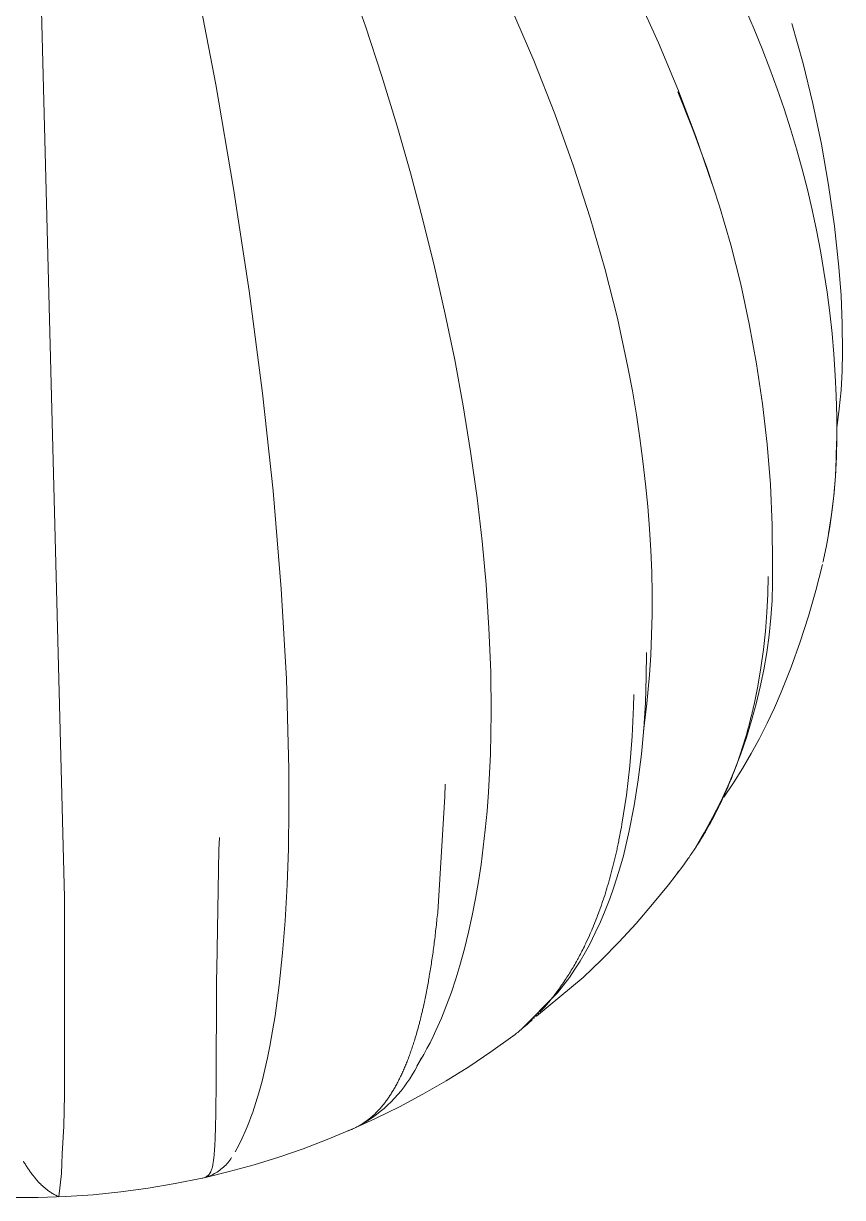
# Model space of a CAD drawing. Header units: millimetres. Extents: x 311 to 4068, y 1050 to 3803.
# Drawn here: x 3842.58 to 3859.57, y 3401.34 to 3425.69 of the extents above; entities that cross this region are included whole.
import ezdxf

# ---------------------------------------------------------------- set-up
doc = ezdxf.new("R2010")
doc.units = ezdxf.units.MM
doc.layers.add('ZANO_R', color=7, linetype='Continuous', lineweight=0)

msp = doc.modelspace()

# ---------------------------------------------------------------- linework, layer by layer
at = {"layer": 'ZANO_R'}
for p, q in [((3843.435, 3407.562), (3842.823, 3430.969)), ((3849.678, 3425.633), (3848.951, 3427.68)), ((3846.571, 3424.423), (3846.16, 3426.572)), ((3855.758, 3425.291), (3855.323, 3426.241)), ((3853.171, 3424.922), (3852.689, 3426.042)), ((3857.564, 3425.985), (3857.741, 3425.576)), ((3850.015, 3424.599), (3849.678, 3425.633)), ((3857.741, 3425.576), (3857.909, 3425.166)), ((3858.522, 3425.691), (3858.755, 3424.864)), ((3856.161, 3424.326), (3855.758, 3425.291)), ((3857.909, 3425.166), (3858.069, 3424.753)), ((3853.607, 3423.817), (3853.171, 3424.922)), ((3858.069, 3424.753), (3858.22, 3424.338)), ((3858.755, 3424.864), (3858.961, 3424.029)), ((3850.333, 3423.56), (3850.015, 3424.599)), ((3846.941, 3422.267), (3846.571, 3424.423)), ((3856.158, 3424.274), (3856.472, 3423.494)), ((3856.531, 3423.348), (3856.161, 3424.326)), ((3858.22, 3424.338), (3858.364, 3423.919)), ((3858.961, 3424.029), (3859.138, 3423.188)), ((3853.996, 3422.729), (3853.607, 3423.817)), ((3858.364, 3423.919), (3858.496, 3423.506)), ((3850.61, 3422.592), (3850.333, 3423.56)), ((3856.472, 3423.494), (3856.76, 3422.704)), ((3856.867, 3422.358), (3856.531, 3423.348)), ((3858.496, 3423.506), (3858.621, 3423.089)), ((3858.621, 3423.089), (3858.737, 3422.671)), ((3859.138, 3423.188), (3859.287, 3422.341)), ((3850.87, 3421.62), (3850.61, 3422.592)), ((3854.342, 3421.659), (3853.996, 3422.729)), ((3856.76, 3422.704), (3857.021, 3421.905)), ((3858.737, 3422.671), (3858.845, 3422.25)), ((3859.287, 3422.341), (3859.407, 3421.49)), ((3847.263, 3420.148), (3846.941, 3422.267)), ((3858.845, 3422.25), (3858.944, 3421.827)), ((3857.021, 3421.905), (3857.255, 3421.097)), ((3858.944, 3421.827), (3859.034, 3421.402)), ((3851.111, 3420.642), (3850.87, 3421.62)), ((3854.643, 3420.608), (3854.342, 3421.659)), ((3859.034, 3421.402), (3859.117, 3420.975)), ((3859.407, 3421.49), (3859.499, 3420.635)), ((3857.255, 3421.097), (3857.462, 3420.282)), ((3859.117, 3420.975), (3859.19, 3420.548)), ((3851.333, 3419.66), (3851.111, 3420.642)), ((3854.903, 3419.576), (3854.643, 3420.608)), ((3859.499, 3420.634), (3859.543, 3420.048)), ((3859.19, 3420.548), (3859.255, 3420.12)), ((3847.54, 3418.022), (3847.263, 3420.148)), ((3857.462, 3420.282), (3857.641, 3419.461)), ((3859.255, 3420.12), (3859.311, 3419.691)), ((3859.543, 3420.048), (3859.568, 3419.461)), ((3851.528, 3418.714), (3851.333, 3419.66)), ((3859.311, 3419.691), (3859.358, 3419.261)), ((3855.12, 3418.566), (3854.903, 3419.576)), ((3857.641, 3419.461), (3857.792, 3418.634)), ((3859.568, 3419.461), (3859.575, 3418.874)), ((3859.358, 3419.261), (3859.396, 3418.83)), ((3851.703, 3417.764), (3851.528, 3418.714)), ((3859.396, 3418.83), (3859.425, 3418.398)), ((3859.575, 3418.874), (3859.566, 3418.48)), ((3855.214, 3418.069), (3855.12, 3418.566)), ((3857.792, 3418.634), (3857.915, 3417.802)), ((3859.566, 3418.48), (3859.544, 3418.087)), ((3859.425, 3418.398), (3859.445, 3417.966)), ((3847.759, 3415.998), (3847.54, 3418.022)), ((3855.298, 3417.577), (3855.214, 3418.069)), ((3859.445, 3417.966), (3859.457, 3417.533)), ((3859.544, 3418.087), (3859.508, 3417.696)), ((3851.858, 3416.811), (3851.703, 3417.764)), ((3857.915, 3417.802), (3858.01, 3416.966)), ((3859.508, 3417.696), (3859.459, 3417.305)), ((3855.371, 3417.092), (3855.298, 3417.577)), ((3859.457, 3417.533), (3859.459, 3417.101)), ((3855.435, 3416.613), (3855.371, 3417.092)), ((3858.01, 3416.966), (3858.077, 3416.128)), ((3859.443, 3416.665), (3859.45, 3417.029)), ((3859.459, 3417.101), (3859.451, 3416.701)), ((3851.992, 3415.854), (3851.858, 3416.811)), ((3855.49, 3416.139), (3855.435, 3416.613)), ((3859.443, 3416.665), (3859.426, 3416.31)), ((3859.451, 3416.701), (3859.43, 3416.302)), ((3859.43, 3416.302), (3859.396, 3415.903)), ((3859.426, 3416.31), (3859.398, 3415.956)), ((3847.929, 3413.968), (3847.759, 3415.998)), ((3855.535, 3415.672), (3855.49, 3416.139)), ((3858.077, 3416.128), (3858.115, 3415.288)), ((3852.096, 3414.955), (3851.992, 3415.854)), ((3859.396, 3415.903), (3859.348, 3415.506)), ((3859.398, 3415.956), (3859.359, 3415.604)), ((3855.571, 3415.212), (3855.535, 3415.672)), ((3859.348, 3415.506), (3859.287, 3415.111)), ((3859.359, 3415.604), (3859.31, 3415.252)), ((3858.115, 3415.288), (3858.125, 3414.447)), ((3859.31, 3415.252), (3859.249, 3414.902)), ((3855.597, 3414.758), (3855.571, 3415.212)), ((3852.18, 3414.054), (3852.096, 3414.955)), ((3855.615, 3414.31), (3855.597, 3414.758)), ((3859.213, 3414.724), (3859.229, 3414.805)), ((3859.233, 3414.82), (3859.229, 3414.805)), ((3859.232, 3414.82), (3859.248, 3414.902)), ((3859.171, 3414.533), (3859.167, 3414.515)), ((3859.171, 3414.533), (3859.188, 3414.611)), ((3859.192, 3414.629), (3859.188, 3414.611)), ((3859.192, 3414.629), (3859.209, 3414.708)), ((3859.213, 3414.724), (3859.209, 3414.708)), ((3855.623, 3413.87), (3855.615, 3414.31)), ((3858.125, 3414.447), (3858.124, 3414.085)), ((3859.157, 3414.473), (3859.021, 3413.933)), ((3859.102, 3414.25), (3859.11, 3414.282)), ((3852.24, 3413.151), (3852.18, 3414.054)), ((3858.024, 3413.857), (3858.033, 3414.22)), ((3858.124, 3414.085), (3858.112, 3413.724)), ((3859.102, 3414.249), (3859.096, 3414.228)), ((3848.037, 3412.099), (3847.929, 3413.968)), ((3855.623, 3413.436), (3855.623, 3413.87)), ((3858.024, 3413.857), (3858.005, 3413.473)), ((3859.021, 3413.933), (3858.868, 3413.397)), ((3858.112, 3413.724), (3858.087, 3413.362)), ((3855.614, 3413.01), (3855.623, 3413.436)), ((3858.005, 3413.473), (3857.975, 3413.089)), ((3858.087, 3413.362), (3858.05, 3413.002)), ((3858.868, 3413.397), (3858.697, 3412.867)), ((3852.276, 3412.247), (3852.24, 3413.151)), ((3857.975, 3413.089), (3857.933, 3412.706)), ((3855.596, 3412.591), (3855.614, 3413.01)), ((3858.05, 3413.002), (3858.001, 3412.644)), ((3858.697, 3412.867), (3858.51, 3412.342)), ((3855.508, 3412.644), (3855.501, 3412.139)), ((3855.57, 3412.179), (3855.596, 3412.591)), ((3857.933, 3412.706), (3857.88, 3412.325)), ((3858.001, 3412.644), (3857.941, 3412.287)), ((3857.88, 3412.325), (3857.816, 3411.946)), ((3858.51, 3412.342), (3858.305, 3411.824)), ((3848.088, 3410.227), (3848.037, 3412.099)), ((3852.286, 3411.392), (3852.276, 3412.247)), ((3855.501, 3412.139), (3855.487, 3411.603)), ((3855.517, 3411.587), (3855.57, 3412.179)), ((3857.941, 3412.287), (3857.869, 3411.932)), ((3857.816, 3411.946), (3857.739, 3411.568)), ((3857.869, 3411.932), (3857.785, 3411.58)), ((3855.238, 3411.518), (3855.245, 3411.777)), ((3855.487, 3411.603), (3855.455, 3411.068)), ((3858.305, 3411.824), (3858.163, 3411.498)), ((3852.269, 3410.536), (3852.286, 3411.392)), ((3855.238, 3411.518), (3855.21, 3410.907)), ((3855.446, 3411.011), (3855.517, 3411.587)), ((3857.681, 3411.318), (3857.697, 3411.386)), ((3857.785, 3411.58), (3857.689, 3411.231)), ((3857.702, 3411.408), (3857.697, 3411.386)), ((3857.702, 3411.408), (3857.719, 3411.477)), ((3857.723, 3411.498), (3857.719, 3411.477)), ((3857.723, 3411.498), (3857.739, 3411.568)), ((3858.163, 3411.498), (3858.012, 3411.176)), ((3857.689, 3411.231), (3857.582, 3410.885)), ((3857.611, 3411.053), (3857.629, 3411.117)), ((3857.635, 3411.141), (3857.629, 3411.117)), ((3857.635, 3411.141), (3857.652, 3411.206)), ((3857.658, 3411.229), (3857.652, 3411.206)), ((3857.658, 3411.229), (3857.675, 3411.296)), ((3857.681, 3411.318), (3857.675, 3411.296)), ((3858.012, 3411.176), (3857.851, 3410.859)), ((3855.21, 3410.907), (3855.16, 3410.296)), ((3855.455, 3411.068), (3855.405, 3410.535)), ((3857.582, 3410.885), (3857.464, 3410.543)), ((3857.562, 3410.878), (3857.554, 3410.853)), ((3857.562, 3410.878), (3857.58, 3410.94)), ((3857.587, 3410.965), (3857.58, 3410.94)), ((3857.587, 3410.965), (3857.605, 3411.029)), ((3857.611, 3411.053), (3857.605, 3411.029)), ((3857.851, 3410.859), (3857.68, 3410.547)), ((3857.481, 3410.62), (3857.473, 3410.594)), ((3857.481, 3410.62), (3857.501, 3410.679)), ((3857.509, 3410.705), (3857.501, 3410.679)), ((3857.509, 3410.705), (3857.528, 3410.766)), ((3857.536, 3410.791), (3857.528, 3410.766)), ((3857.536, 3410.791), (3857.554, 3410.853)), ((3852.229, 3409.749), (3852.269, 3410.536)), ((3855.405, 3410.535), (3855.337, 3410.003)), ((3857.464, 3410.543), (3857.334, 3410.205)), ((3857.395, 3410.366), (3857.415, 3410.424)), ((3857.424, 3410.45), (3857.415, 3410.424)), ((3857.424, 3410.45), (3857.445, 3410.508)), ((3857.453, 3410.534), (3857.445, 3410.508)), ((3857.453, 3410.534), (3857.473, 3410.594)), ((3857.68, 3410.547), (3857.5, 3410.24)), ((3848.09, 3409.401), (3848.088, 3410.227)), ((3855.16, 3410.296), (3855.09, 3409.688)), ((3857.334, 3410.205), (3857.193, 3409.872)), ((3857.302, 3410.116), (3857.324, 3410.173)), ((3857.5, 3410.24), (3857.312, 3409.939)), ((3857.334, 3410.199), (3857.324, 3410.173)), ((3857.334, 3410.199), (3857.355, 3410.256)), ((3857.365, 3410.282), (3857.355, 3410.256)), ((3857.365, 3410.282), (3857.386, 3410.339)), ((3857.395, 3410.366), (3857.386, 3410.339)), ((3851.325, 3409.66), (3851.334, 3409.917)), ((3855.337, 3410.003), (3855.252, 3409.474)), ((3857.312, 3409.939), (3857.114, 3409.644)), ((3857.202, 3409.872), (3857.226, 3409.927)), ((3857.236, 3409.952), (3857.226, 3409.927)), ((3857.236, 3409.952), (3857.259, 3410.009)), ((3857.269, 3410.034), (3857.259, 3410.009)), ((3857.269, 3410.034), (3857.292, 3410.091)), ((3857.302, 3410.116), (3857.292, 3410.091)), ((3851.325, 3409.66), (3851.176, 3407.258)), ((3852.199, 3409.357), (3852.229, 3409.749)), ((3855.09, 3409.688), (3854.998, 3409.083)), ((3857.193, 3409.872), (3857.041, 3409.543)), ((3857.097, 3409.634), (3857.122, 3409.687)), ((3857.133, 3409.712), (3857.122, 3409.687)), ((3857.133, 3409.712), (3857.157, 3409.767)), ((3857.168, 3409.792), (3857.157, 3409.767)), ((3857.168, 3409.792), (3857.192, 3409.847)), ((3857.202, 3409.872), (3857.192, 3409.847)), ((3848.077, 3408.575), (3848.09, 3409.401)), ((3855.252, 3409.474), (3855.149, 3408.948)), ((3857.041, 3409.543), (3856.879, 3409.219)), ((3856.986, 3409.401), (3856.973, 3409.376)), ((3856.986, 3409.401), (3857.011, 3409.453)), ((3857.024, 3409.478), (3857.011, 3409.453)), ((3857.024, 3409.478), (3857.049, 3409.53)), ((3857.061, 3409.555), (3857.049, 3409.53)), ((3857.061, 3409.555), (3857.086, 3409.608)), ((3857.097, 3409.634), (3857.086, 3409.608)), ((3852.162, 3408.964), (3852.199, 3409.357)), ((3856.879, 3409.219), (3856.706, 3408.902)), ((3856.869, 3409.175), (3856.855, 3409.148)), ((3856.869, 3409.175), (3856.895, 3409.224)), ((3856.909, 3409.25), (3856.895, 3409.224)), ((3856.909, 3409.25), (3856.934, 3409.299)), ((3856.948, 3409.325), (3856.934, 3409.299)), ((3856.948, 3409.325), (3856.973, 3409.376)), ((3852.122, 3408.607), (3852.162, 3408.964)), ((3854.97, 3408.93), (3854.949, 3408.822)), ((3854.97, 3408.93), (3854.982, 3408.995)), ((3854.986, 3409.016), (3854.982, 3408.995)), ((3854.986, 3409.016), (3854.998, 3409.083)), ((3855.149, 3408.948), (3855.029, 3408.426)), ((3856.704, 3408.883), (3856.73, 3408.927)), ((3856.746, 3408.955), (3856.73, 3408.927)), ((3856.746, 3408.955), (3856.772, 3409)), ((3856.788, 3409.028), (3856.772, 3409)), ((3856.788, 3409.028), (3856.814, 3409.074)), ((3856.829, 3409.101), (3856.814, 3409.074)), ((3856.829, 3409.101), (3856.855, 3409.148)), ((3846.638, 3408.549), (3846.646, 3408.805)), ((3854.919, 3408.675), (3854.915, 3408.652)), ((3854.919, 3408.675), (3854.932, 3408.737)), ((3854.937, 3408.759), (3854.932, 3408.737)), ((3854.937, 3408.759), (3854.949, 3408.822)), ((3856.706, 3408.902), (3856.522, 3408.59)), ((3856.574, 3408.671), (3856.554, 3408.64)), ((3856.574, 3408.671), (3856.599, 3408.711)), ((3856.618, 3408.741), (3856.599, 3408.711)), ((3856.618, 3408.741), (3856.643, 3408.782)), ((3856.661, 3408.812), (3856.643, 3408.782)), ((3856.661, 3408.812), (3856.687, 3408.854)), ((3856.704, 3408.883), (3856.687, 3408.854)), ((3846.638, 3408.549), (3846.591, 3406.08)), ((3848.051, 3407.827), (3848.077, 3408.575)), ((3852.075, 3408.25), (3852.122, 3408.607)), ((3854.864, 3408.425), (3854.859, 3408.4)), ((3854.864, 3408.425), (3854.878, 3408.483)), ((3854.883, 3408.508), (3854.878, 3408.483)), ((3854.883, 3408.508), (3854.896, 3408.567)), ((3854.902, 3408.591), (3854.896, 3408.567)), ((3854.902, 3408.591), (3854.915, 3408.652)), ((3855.029, 3408.426), (3854.936, 3408.1)), ((3856.39, 3408.396), (3856.415, 3408.432)), ((3856.437, 3408.464), (3856.415, 3408.432)), ((3856.437, 3408.464), (3856.462, 3408.501)), ((3856.483, 3408.532), (3856.462, 3408.501)), ((3856.483, 3408.532), (3856.509, 3408.57)), ((3856.529, 3408.601), (3856.509, 3408.57)), ((3856.529, 3408.601), (3856.554, 3408.64)), ((3852.021, 3407.894), (3852.075, 3408.25)), ((3854.805, 3408.18), (3854.798, 3408.155)), ((3854.805, 3408.18), (3854.819, 3408.236)), ((3854.825, 3408.261), (3854.819, 3408.236)), ((3854.825, 3408.261), (3854.839, 3408.318)), ((3854.845, 3408.343), (3854.839, 3408.318)), ((3854.845, 3408.343), (3854.859, 3408.4)), ((3856.281, 3408.244), (3855.964, 3407.828)), ((3856.295, 3408.263), (3856.281, 3408.244)), ((3856.295, 3408.263), (3856.319, 3408.297)), ((3856.343, 3408.329), (3856.319, 3408.297)), ((3856.343, 3408.329), (3856.368, 3408.364)), ((3856.39, 3408.396), (3856.368, 3408.364)), ((3854.74, 3407.941), (3854.733, 3407.916)), ((3854.74, 3407.941), (3854.755, 3407.995)), ((3854.762, 3408.02), (3854.755, 3407.995)), ((3854.762, 3408.02), (3854.777, 3408.075)), ((3854.784, 3408.1), (3854.777, 3408.075)), ((3854.784, 3408.1), (3854.798, 3408.155)), ((3854.936, 3408.1), (3854.832, 3407.776)), ((3856.146, 3408.067), (3856.171, 3408.099)), ((3856.196, 3408.132), (3856.171, 3408.099)), ((3848.009, 3407.08), (3848.051, 3407.827)), ((3851.96, 3407.54), (3852.021, 3407.894)), ((3854.671, 3407.707), (3854.664, 3407.684)), ((3854.671, 3407.707), (3854.688, 3407.76)), ((3854.695, 3407.784), (3854.688, 3407.76)), ((3854.695, 3407.784), (3854.711, 3407.838)), ((3854.718, 3407.862), (3854.711, 3407.838)), ((3854.718, 3407.862), (3854.733, 3407.916)), ((3854.832, 3407.776), (3854.747, 3407.535)), ((3855.964, 3407.828), (3855.634, 3407.422)), ((3843.434, 3403.468), (3843.435, 3407.562)), ((3851.891, 3407.19), (3851.96, 3407.54)), ((3854.573, 3407.406), (3854.59, 3407.457)), ((3854.598, 3407.48), (3854.59, 3407.457)), ((3854.598, 3407.48), (3854.615, 3407.532)), ((3854.623, 3407.555), (3854.615, 3407.532)), ((3854.623, 3407.555), (3854.64, 3407.607)), ((3854.647, 3407.631), (3854.64, 3407.607)), ((3854.647, 3407.631), (3854.664, 3407.684)), ((3854.747, 3407.535), (3854.653, 3407.296)), ((3851.169, 3407.193), (3851.176, 3407.258)), ((3854.494, 3407.188), (3854.512, 3407.237)), ((3854.52, 3407.26), (3854.512, 3407.237)), ((3854.52, 3407.26), (3854.538, 3407.309)), ((3854.547, 3407.333), (3854.538, 3407.309)), ((3854.547, 3407.333), (3854.565, 3407.383)), ((3854.653, 3407.296), (3854.553, 3407.06)), ((3854.573, 3407.406), (3854.565, 3407.383)), ((3855.634, 3407.422), (3855.292, 3407.026)), ((3847.956, 3406.413), (3848.009, 3407.08)), ((3851.143, 3406.943), (3851.149, 3407.004)), ((3851.152, 3407.025), (3851.149, 3407.004)), ((3851.152, 3407.025), (3851.159, 3407.088)), ((3851.161, 3407.109), (3851.159, 3407.088)), ((3851.161, 3407.109), (3851.167, 3407.173)), ((3851.169, 3407.193), (3851.167, 3407.173)), ((3851.815, 3406.842), (3851.891, 3407.19)), ((3854.411, 3406.977), (3854.4, 3406.953)), ((3854.411, 3406.978), (3854.429, 3407.023)), ((3854.439, 3407.047), (3854.429, 3407.023)), ((3854.439, 3407.047), (3854.457, 3407.093)), ((3854.553, 3407.06), (3854.444, 3406.827)), ((3854.466, 3407.117), (3854.457, 3407.093)), ((3854.466, 3407.117), (3854.485, 3407.165)), ((3854.494, 3407.188), (3854.485, 3407.165)), ((3855.292, 3407.026), (3854.938, 3406.641)), ((3851.114, 3406.698), (3851.121, 3406.756)), ((3851.124, 3406.779), (3851.121, 3406.756)), ((3851.124, 3406.779), (3851.131, 3406.838)), ((3851.133, 3406.86), (3851.131, 3406.838)), ((3851.133, 3406.86), (3851.14, 3406.921)), ((3851.143, 3406.943), (3851.14, 3406.921)), ((3851.729, 3406.496), (3851.815, 3406.842)), ((3854.323, 3406.773), (3854.25, 3406.615)), ((3854.323, 3406.773), (3854.342, 3406.816)), ((3854.444, 3406.827), (3854.329, 3406.598)), ((3854.353, 3406.841), (3854.342, 3406.816)), ((3854.353, 3406.841), (3854.371, 3406.884)), ((3854.382, 3406.909), (3854.371, 3406.884)), ((3854.382, 3406.909), (3854.4, 3406.953)), ((3851.082, 3406.459), (3851.09, 3406.515)), ((3851.093, 3406.538), (3851.09, 3406.515)), ((3851.093, 3406.538), (3851.1, 3406.594)), ((3851.104, 3406.618), (3851.1, 3406.594)), ((3851.104, 3406.618), (3851.111, 3406.675)), ((3851.114, 3406.698), (3851.111, 3406.675)), ((3851.635, 3406.152), (3851.729, 3406.496)), ((3854.168, 3406.448), (3854.187, 3406.485)), ((3854.2, 3406.512), (3854.187, 3406.485)), ((3854.2, 3406.512), (3854.219, 3406.55)), ((3854.231, 3406.576), (3854.219, 3406.55)), ((3854.231, 3406.576), (3854.25, 3406.615)), ((3854.329, 3406.598), (3854.232, 3406.42)), ((3854.938, 3406.641), (3854.572, 3406.267)), ((3847.887, 3405.748), (3847.956, 3406.413)), ((3851.049, 3406.227), (3851.057, 3406.28)), ((3851.06, 3406.304), (3851.057, 3406.28)), ((3851.06, 3406.304), (3851.068, 3406.357)), ((3851.072, 3406.381), (3851.068, 3406.357)), ((3851.072, 3406.381), (3851.079, 3406.436)), ((3851.082, 3406.459), (3851.079, 3406.436)), ((3854.129, 3406.245), (3854.021, 3406.074)), ((3854.035, 3406.201), (3854.053, 3406.234)), ((3854.077, 3406.275), (3854.053, 3406.234)), ((3854.077, 3406.275), (3854.087, 3406.295)), ((3854.103, 3406.323), (3854.087, 3406.295)), ((3854.103, 3406.323), (3854.121, 3406.358)), ((3854.136, 3406.385), (3854.121, 3406.358)), ((3854.232, 3406.42), (3854.129, 3406.245)), ((3854.136, 3406.385), (3854.154, 3406.421)), ((3854.168, 3406.448), (3854.154, 3406.421)), ((3854.572, 3406.267), (3854.195, 3405.904)), ((3846.59, 3405.934), (3846.591, 3405.996)), ((3846.591, 3406.017), (3846.591, 3406.08)), ((3846.591, 3406.017), (3846.591, 3405.996)), ((3851.013, 3406), (3851.009, 3405.977)), ((3851.013, 3406), (3851.022, 3406.052)), ((3851.025, 3406.075), (3851.022, 3406.052)), ((3851.025, 3406.075), (3851.034, 3406.127)), ((3851.037, 3406.15), (3851.034, 3406.127)), ((3851.037, 3406.15), (3851.045, 3406.203)), ((3851.049, 3406.227), (3851.045, 3406.203)), ((3851.55, 3405.876), (3851.635, 3406.152)), ((3853.894, 3405.966), (3853.912, 3405.995)), ((3854.021, 3406.074), (3853.907, 3405.906)), ((3853.93, 3406.024), (3853.912, 3405.995)), ((3853.93, 3406.024), (3853.948, 3406.053)), ((3853.966, 3406.082), (3853.948, 3406.053)), ((3853.966, 3406.082), (3853.984, 3406.113)), ((3854.001, 3406.141), (3853.984, 3406.113)), ((3854.001, 3406.141), (3854.019, 3406.173)), ((3854.035, 3406.201), (3854.019, 3406.173)), ((3846.588, 3405.69), (3846.589, 3405.749)), ((3846.589, 3405.852), (3846.59, 3405.913)), ((3846.589, 3405.852), (3846.589, 3405.831)), ((3846.589, 3405.771), (3846.589, 3405.831)), ((3846.589, 3405.771), (3846.589, 3405.749)), ((3846.59, 3405.934), (3846.59, 3405.913)), ((3847.801, 3405.112), (3847.887, 3405.748)), ((3850.962, 3405.709), (3850.971, 3405.758)), ((3850.975, 3405.78), (3850.971, 3405.758)), ((3850.975, 3405.78), (3850.984, 3405.83)), ((3850.988, 3405.853), (3850.984, 3405.83)), ((3850.988, 3405.853), (3850.997, 3405.903)), ((3851.001, 3405.926), (3850.997, 3405.903)), ((3851.001, 3405.926), (3851.009, 3405.977)), ((3851.459, 3405.602), (3851.55, 3405.876)), ((3854.195, 3405.904), (3853.225, 3405.104)), ((3853.746, 3405.742), (3853.764, 3405.768)), ((3853.784, 3405.797), (3853.764, 3405.768)), ((3853.784, 3405.797), (3853.802, 3405.824)), ((3853.907, 3405.906), (3853.788, 3405.743)), ((3853.821, 3405.853), (3853.802, 3405.823)), ((3853.821, 3405.853), (3853.839, 3405.88)), ((3853.858, 3405.909), (3853.839, 3405.88)), ((3853.858, 3405.909), (3853.876, 3405.937)), ((3853.895, 3405.966), (3853.876, 3405.937)), ((3846.587, 3405.531), (3846.588, 3405.587)), ((3846.587, 3405.531), (3846.587, 3405.508)), ((3846.587, 3405.453), (3846.587, 3405.508)), ((3846.588, 3405.69), (3846.588, 3405.668)), ((3846.588, 3405.628), (3846.588, 3405.668)), ((3846.588, 3405.628), (3846.588, 3405.587)), ((3850.921, 3405.499), (3850.931, 3405.546)), ((3850.935, 3405.568), (3850.931, 3405.546)), ((3850.935, 3405.568), (3850.944, 3405.616)), ((3850.949, 3405.638), (3850.944, 3405.616)), ((3850.949, 3405.638), (3850.958, 3405.687)), ((3850.962, 3405.709), (3850.958, 3405.687)), ((3851.359, 3405.331), (3851.459, 3405.602)), ((3853.663, 3405.583), (3852.909, 3404.824)), ((3853.549, 3405.479), (3853.568, 3405.503)), ((3853.589, 3405.53), (3853.568, 3405.503)), ((3853.589, 3405.53), (3853.608, 3405.554)), ((3853.629, 3405.582), (3853.608, 3405.554)), ((3853.629, 3405.582), (3853.648, 3405.606)), ((3853.669, 3405.635), (3853.648, 3405.606)), ((3853.788, 3405.743), (3853.663, 3405.583)), ((3853.669, 3405.635), (3853.687, 3405.659)), ((3853.708, 3405.688), (3853.687, 3405.659)), ((3853.708, 3405.688), (3853.726, 3405.713)), ((3853.746, 3405.742), (3853.726, 3405.713)), ((3846.586, 3405.375), (3846.587, 3405.429)), ((3846.586, 3405.375), (3846.586, 3405.351)), ((3846.586, 3405.298), (3846.586, 3405.351)), ((3846.586, 3405.298), (3846.586, 3405.274)), ((3846.586, 3405.221), (3846.586, 3405.274)), ((3846.587, 3405.453), (3846.587, 3405.429)), ((3850.863, 3405.231), (3850.873, 3405.274)), ((3850.878, 3405.297), (3850.873, 3405.274)), ((3850.878, 3405.297), (3850.888, 3405.341)), ((3850.893, 3405.363), (3850.888, 3405.341)), ((3850.893, 3405.363), (3850.902, 3405.408)), ((3850.907, 3405.431), (3850.902, 3405.408)), ((3850.907, 3405.431), (3850.916, 3405.477)), ((3850.921, 3405.499), (3850.916, 3405.477)), ((3851.252, 3405.062), (3851.359, 3405.331)), ((3853.382, 3405.282), (3853.36, 3405.257)), ((3853.382, 3405.282), (3853.402, 3405.304)), ((3853.425, 3405.33), (3853.402, 3405.305)), ((3853.425, 3405.33), (3853.444, 3405.353)), ((3853.467, 3405.379), (3853.444, 3405.353)), ((3853.467, 3405.379), (3853.486, 3405.402)), ((3853.508, 3405.429), (3853.486, 3405.402)), ((3853.508, 3405.429), (3853.527, 3405.452)), ((3853.549, 3405.479), (3853.527, 3405.452)), ((3846.585, 3405.145), (3846.586, 3405.197)), ((3846.585, 3405.145), (3846.585, 3405.122)), ((3846.585, 3405.07), (3846.585, 3405.122)), ((3846.585, 3405.07), (3846.585, 3405.047)), ((3846.585, 3404.995), (3846.585, 3405.047)), ((3846.586, 3405.221), (3846.586, 3405.197)), ((3847.75, 3404.795), (3847.801, 3405.112)), ((3850.801, 3404.976), (3850.811, 3405.015)), ((3850.817, 3405.039), (3850.811, 3405.015)), ((3850.817, 3405.039), (3850.827, 3405.078)), ((3850.832, 3405.102), (3850.827, 3405.078)), ((3850.832, 3405.102), (3850.842, 3405.143)), ((3850.848, 3405.166), (3850.842, 3405.143)), ((3850.848, 3405.166), (3850.858, 3405.208)), ((3850.863, 3405.231), (3850.858, 3405.208)), ((3851.139, 3404.805), (3851.252, 3405.062)), ((3853.037, 3404.935), (3853.14, 3405.031)), ((3853.163, 3405.053), (3853.185, 3405.075)), ((3853.208, 3405.097), (3853.23, 3405.119)), ((3853.252, 3405.142), (3853.273, 3405.164)), ((3853.296, 3405.188), (3853.317, 3405.21)), ((3853.339, 3405.235), (3853.317, 3405.21)), ((3853.339, 3405.235), (3853.36, 3405.257)), ((3846.584, 3404.922), (3846.585, 3404.972)), ((3846.584, 3404.922), (3846.584, 3404.899)), ((3846.584, 3404.849), (3846.584, 3404.899)), ((3846.584, 3404.849), (3846.584, 3404.826)), ((3846.584, 3404.776), (3846.584, 3404.826)), ((3846.584, 3404.776), (3846.584, 3404.754)), ((3846.585, 3404.995), (3846.585, 3404.972)), ((3847.693, 3404.48), (3847.75, 3404.795)), ((3850.752, 3404.793), (3850.745, 3404.768)), ((3850.752, 3404.793), (3850.761, 3404.829)), ((3850.768, 3404.853), (3850.761, 3404.829)), ((3850.768, 3404.853), (3850.778, 3404.89)), ((3850.785, 3404.914), (3850.778, 3404.89)), ((3850.785, 3404.914), (3850.795, 3404.952)), ((3850.801, 3404.976), (3850.795, 3404.952)), ((3851.079, 3404.678), (3851.139, 3404.805)), ((3852.835, 3404.765), (3852.861, 3404.786)), ((3852.883, 3404.803), (3852.861, 3404.786)), ((3852.883, 3404.803), (3852.909, 3404.824)), ((3852.931, 3404.843), (3853.037, 3404.935)), ((3846.583, 3404.705), (3846.584, 3404.754)), ((3846.583, 3404.705), (3846.583, 3404.683)), ((3846.583, 3404.635), (3846.583, 3404.683)), ((3846.583, 3404.635), (3846.583, 3404.613)), ((3846.583, 3404.565), (3846.583, 3404.613)), ((3846.583, 3404.565), (3846.583, 3404.543)), ((3846.583, 3404.496), (3846.583, 3404.543)), ((3850.664, 3404.505), (3850.674, 3404.535)), ((3850.682, 3404.561), (3850.674, 3404.535)), ((3850.682, 3404.561), (3850.692, 3404.592)), ((3850.7, 3404.618), (3850.692, 3404.592)), ((3850.7, 3404.618), (3850.71, 3404.65)), ((3850.717, 3404.676), (3850.71, 3404.65)), ((3850.717, 3404.676), (3850.727, 3404.709)), ((3850.735, 3404.734), (3850.727, 3404.709)), ((3850.735, 3404.734), (3850.745, 3404.768)), ((3850.952, 3404.428), (3851.017, 3404.552)), ((3851.017, 3404.552), (3851.079, 3404.678)), ((3852.732, 3404.686), (3852.281, 3404.363)), ((3852.782, 3404.724), (3852.732, 3404.686)), ((3852.782, 3404.724), (3852.813, 3404.747)), ((3852.835, 3404.765), (3852.813, 3404.747)), ((3846.582, 3404.429), (3846.583, 3404.475)), ((3846.582, 3404.429), (3846.582, 3404.407)), ((3846.582, 3404.362), (3846.582, 3404.407)), ((3846.582, 3404.362), (3846.582, 3404.34)), ((3846.582, 3404.296), (3846.582, 3404.34)), ((3846.582, 3404.296), (3846.582, 3404.273)), ((3846.583, 3404.496), (3846.583, 3404.475)), ((3847.644, 3404.236), (3847.693, 3404.48)), ((3850.589, 3404.288), (3850.58, 3404.261)), ((3850.589, 3404.288), (3850.599, 3404.314)), ((3850.609, 3404.341), (3850.599, 3404.314)), ((3850.608, 3404.341), (3850.618, 3404.368)), ((3850.627, 3404.395), (3850.618, 3404.368)), ((3850.627, 3404.395), (3850.637, 3404.423)), ((3850.646, 3404.449), (3850.637, 3404.423)), ((3850.646, 3404.449), (3850.656, 3404.478)), ((3850.664, 3404.505), (3850.656, 3404.478)), ((3850.815, 3404.183), (3850.885, 3404.304)), ((3850.885, 3404.304), (3850.952, 3404.428)), ((3852.281, 3404.363), (3851.82, 3404.054)), ((3846.581, 3404.166), (3846.582, 3404.208)), ((3846.581, 3404.166), (3846.581, 3404.143)), ((3846.581, 3404.102), (3846.581, 3404.143)), ((3846.581, 3404.102), (3846.581, 3404.079)), ((3846.581, 3404.039), (3846.581, 3404.079)), ((3846.582, 3404.23), (3846.582, 3404.273)), ((3846.582, 3404.23), (3846.582, 3404.208)), ((3847.59, 3403.994), (3847.644, 3404.236)), ((3850.49, 3404.035), (3850.499, 3404.058)), ((3850.51, 3404.084), (3850.499, 3404.058)), ((3850.51, 3404.084), (3850.52, 3404.108)), ((3850.53, 3404.134), (3850.52, 3404.108)), ((3850.53, 3404.134), (3850.54, 3404.158)), ((3850.55, 3404.185), (3850.54, 3404.158)), ((3850.55, 3404.185), (3850.56, 3404.209)), ((3850.57, 3404.236), (3850.56, 3404.209)), ((3850.57, 3404.236), (3850.58, 3404.261)), ((3850.749, 3404.062), (3850.701, 3403.973)), ((3850.742, 3404.062), (3850.815, 3404.183)), ((3850.794, 3404.153), (3850.749, 3404.062)), ((3850.837, 3404.246), (3850.794, 3404.153)), ((3851.82, 3404.054), (3851.349, 3403.761)), ((3846.58, 3403.797), (3846.579, 3403.772)), ((3846.581, 3403.978), (3846.58, 3403.954)), ((3846.58, 3403.916), (3846.58, 3403.954)), ((3846.58, 3403.916), (3846.58, 3403.893)), ((3846.58, 3403.856), (3846.58, 3403.893)), ((3846.58, 3403.856), (3846.58, 3403.832)), ((3846.58, 3403.797), (3846.58, 3403.832)), ((3846.581, 3404.039), (3846.581, 3404.016)), ((3846.581, 3403.978), (3846.581, 3404.016)), ((3847.531, 3403.753), (3847.59, 3403.994)), ((3850.382, 3403.803), (3850.371, 3403.779)), ((3850.382, 3403.803), (3850.393, 3403.823)), ((3850.404, 3403.847), (3850.393, 3403.823)), ((3850.404, 3403.847), (3850.415, 3403.868)), ((3850.426, 3403.893), (3850.415, 3403.868)), ((3850.426, 3403.893), (3850.436, 3403.915)), ((3850.448, 3403.94), (3850.436, 3403.915)), ((3850.448, 3403.94), (3850.457, 3403.962)), ((3850.469, 3403.987), (3850.457, 3403.962)), ((3850.469, 3403.987), (3850.478, 3404.009)), ((3850.49, 3404.035), (3850.478, 3404.009)), ((3850.595, 3403.799), (3850.538, 3403.716)), ((3850.649, 3403.885), (3850.595, 3403.799)), ((3850.701, 3403.973), (3850.649, 3403.885)), ((3846.578, 3403.623), (3846.579, 3403.656)), ((3846.578, 3403.623), (3846.578, 3403.598)), ((3846.578, 3403.567), (3846.578, 3403.598)), ((3846.578, 3403.567), (3846.578, 3403.542)), ((3846.579, 3403.738), (3846.579, 3403.772)), ((3846.579, 3403.738), (3846.579, 3403.714)), ((3846.579, 3403.68), (3846.579, 3403.714)), ((3846.579, 3403.68), (3846.579, 3403.656)), ((3847.466, 3403.513), (3847.531, 3403.753)), ((3850.244, 3403.55), (3850.256, 3403.569)), ((3850.268, 3403.59), (3850.256, 3403.57)), ((3850.268, 3403.59), (3850.279, 3403.61)), ((3850.291, 3403.631), (3850.279, 3403.61)), ((3850.292, 3403.631), (3850.303, 3403.651)), ((3850.315, 3403.673), (3850.302, 3403.651)), ((3850.315, 3403.673), (3850.325, 3403.692)), ((3850.338, 3403.715), (3850.325, 3403.693)), ((3850.338, 3403.715), (3850.348, 3403.735)), ((3850.36, 3403.758), (3850.348, 3403.735)), ((3850.415, 3403.554), (3850.349, 3403.476)), ((3850.36, 3403.758), (3850.371, 3403.779)), ((3850.478, 3403.634), (3850.415, 3403.554)), ((3850.538, 3403.716), (3850.478, 3403.634)), ((3851.349, 3403.761), (3850.869, 3403.484)), ((3843.416, 3402.82), (3843.434, 3403.468)), ((3846.575, 3403.299), (3846.575, 3403.325)), ((3846.576, 3403.403), (3846.577, 3403.432)), ((3846.576, 3403.403), (3846.576, 3403.378)), ((3846.576, 3403.351), (3846.576, 3403.378)), ((3846.576, 3403.351), (3846.575, 3403.325)), ((3846.577, 3403.512), (3846.578, 3403.542)), ((3846.577, 3403.512), (3846.577, 3403.486)), ((3846.577, 3403.457), (3846.577, 3403.486)), ((3846.577, 3403.457), (3846.577, 3403.432)), ((3847.338, 3403.108), (3847.405, 3403.31)), ((3847.405, 3403.31), (3847.466, 3403.513)), ((3850.069, 3403.294), (3850.083, 3403.312)), ((3850.095, 3403.328), (3850.083, 3403.312)), ((3850.095, 3403.328), (3850.108, 3403.346)), ((3850.12, 3403.363), (3850.108, 3403.346)), ((3850.12, 3403.363), (3850.134, 3403.381)), ((3850.146, 3403.399), (3850.134, 3403.381)), ((3850.21, 3403.328), (3850.137, 3403.257)), ((3850.146, 3403.399), (3850.159, 3403.417)), ((3850.171, 3403.435), (3850.159, 3403.417)), ((3850.171, 3403.435), (3850.183, 3403.454)), ((3850.196, 3403.473), (3850.183, 3403.454)), ((3850.196, 3403.473), (3850.208, 3403.492)), ((3850.22, 3403.511), (3850.208, 3403.492)), ((3850.281, 3403.401), (3850.21, 3403.328)), ((3850.22, 3403.511), (3850.232, 3403.53)), ((3850.244, 3403.55), (3850.232, 3403.53)), ((3850.349, 3403.476), (3850.281, 3403.401)), ((3850.869, 3403.484), (3850.38, 3403.222)), ((3846.572, 3403.099), (3846.573, 3403.122)), ((3846.572, 3403.099), (3846.572, 3403.073)), ((3846.572, 3403.051), (3846.572, 3403.073)), ((3846.574, 3403.197), (3846.573, 3403.171)), ((3846.573, 3403.147), (3846.573, 3403.171)), ((3846.573, 3403.147), (3846.573, 3403.122)), ((3846.575, 3403.247), (3846.574, 3403.222)), ((3846.574, 3403.197), (3846.574, 3403.222)), ((3846.575, 3403.299), (3846.575, 3403.273)), ((3846.575, 3403.247), (3846.575, 3403.273)), ((3847.302, 3403.008), (3847.338, 3403.108)), ((3849.869, 3403.071), (3849.839, 3403.043)), ((3849.869, 3403.071), (3849.895, 3403.097)), ((3850.38, 3403.222), (3849.883, 3402.976)), ((3849.936, 3403.139), (3849.895, 3403.097)), ((3849.984, 3403.124), (3849.904, 3403.061)), ((3849.936, 3403.139), (3849.95, 3403.154)), ((3849.987, 3403.195), (3849.95, 3403.154)), ((3850.062, 3403.189), (3849.984, 3403.124)), ((3849.987, 3403.195), (3850.004, 3403.215)), ((3850.016, 3403.229), (3850.004, 3403.215)), ((3850.016, 3403.229), (3850.031, 3403.246)), ((3850.043, 3403.261), (3850.031, 3403.246)), ((3850.043, 3403.261), (3850.057, 3403.279)), ((3850.069, 3403.294), (3850.057, 3403.279)), ((3850.137, 3403.257), (3850.062, 3403.189)), ((3846.567, 3402.823), (3846.566, 3402.8)), ((3846.568, 3402.867), (3846.567, 3402.844)), ((3846.567, 3402.823), (3846.567, 3402.844)), ((3846.569, 3402.912), (3846.568, 3402.888)), ((3846.568, 3402.867), (3846.568, 3402.888)), ((3846.57, 3402.957), (3846.569, 3402.933)), ((3846.569, 3402.912), (3846.569, 3402.933)), ((3846.571, 3403.004), (3846.57, 3402.979)), ((3846.57, 3402.957), (3846.57, 3402.979)), ((3846.572, 3403.051), (3846.571, 3403.026)), ((3846.571, 3403.004), (3846.571, 3403.026)), ((3847.225, 3402.809), (3847.264, 3402.908)), ((3847.264, 3402.908), (3847.302, 3403.008)), ((3849.564, 3402.839), (3849.475, 3402.79)), ((3849.542, 3402.827), (3849.532, 3402.822)), ((3849.542, 3402.827), (3849.582, 3402.851)), ((3849.719, 3402.901), (3849.554, 3402.83)), ((3849.652, 3402.89), (3849.564, 3402.839)), ((3849.582, 3402.851), (3849.621, 3402.875)), ((3849.621, 3402.875), (3849.66, 3402.901)), ((3849.738, 3402.944), (3849.652, 3402.89)), ((3849.693, 3402.924), (3849.66, 3402.901)), ((3849.693, 3402.924), (3849.721, 3402.945)), ((3849.883, 3402.976), (3849.719, 3402.901)), ((3849.752, 3402.969), (3849.721, 3402.945)), ((3849.822, 3403.001), (3849.738, 3402.944)), ((3849.752, 3402.969), (3849.781, 3402.992)), ((3849.831, 3403.036), (3849.781, 3402.992)), ((3849.904, 3403.061), (3849.822, 3403.001)), ((3849.831, 3403.036), (3849.839, 3403.043)), ((3843.388, 3402.244), (3843.416, 3402.82)), ((3846.56, 3402.617), (3846.559, 3402.597)), ((3846.559, 3402.579), (3846.56, 3402.597)), ((3846.56, 3402.617), (3846.561, 3402.636)), ((3846.562, 3402.657), (3846.561, 3402.636)), ((3846.563, 3402.697), (3846.562, 3402.676)), ((3846.562, 3402.657), (3846.562, 3402.676)), ((3846.563, 3402.697), (3846.564, 3402.716)), ((3846.564, 3402.739), (3846.565, 3402.758)), ((3846.564, 3402.739), (3846.564, 3402.716)), ((3846.565, 3402.781), (3846.565, 3402.758)), ((3846.566, 3402.781), (3846.566, 3402.8)), ((3847.183, 3402.712), (3847.118, 3402.568)), ((3847.183, 3402.712), (3847.225, 3402.809)), ((3849.38, 3402.748), (3848.885, 3402.542)), ((3849.33, 3402.727), (3849.323, 3402.725)), ((3849.33, 3402.727), (3849.343, 3402.733)), ((3849.38, 3402.748), (3849.395, 3402.754)), ((3849.404, 3402.758), (3849.395, 3402.754)), ((3849.404, 3402.758), (3849.431, 3402.77)), ((3849.439, 3402.774), (3849.431, 3402.77)), ((3849.439, 3402.774), (3849.465, 3402.787)), ((3849.474, 3402.791), (3849.465, 3402.787)), ((3849.474, 3402.791), (3849.499, 3402.804)), ((3849.508, 3402.809), (3849.499, 3402.804)), ((3849.508, 3402.809), (3849.532, 3402.822)), ((3846.546, 3402.333), (3846.547, 3402.35)), ((3846.548, 3402.365), (3846.547, 3402.35)), ((3846.548, 3402.365), (3846.549, 3402.383)), ((3846.55, 3402.399), (3846.549, 3402.383)), ((3846.55, 3402.399), (3846.551, 3402.416)), ((3846.552, 3402.433), (3846.551, 3402.416)), ((3846.552, 3402.433), (3846.553, 3402.451)), ((3846.554, 3402.468), (3846.553, 3402.451)), ((3846.554, 3402.468), (3846.555, 3402.486)), ((3846.556, 3402.504), (3846.555, 3402.486)), ((3846.557, 3402.541), (3846.556, 3402.522)), ((3846.556, 3402.504), (3846.556, 3402.522)), ((3846.557, 3402.541), (3846.558, 3402.559)), ((3846.559, 3402.579), (3846.558, 3402.559)), ((3847.049, 3402.426), (3846.974, 3402.287)), ((3847.118, 3402.568), (3847.049, 3402.426)), ((3848.384, 3402.351), (3847.877, 3402.177)), ((3848.885, 3402.542), (3848.384, 3402.351)), ((3843.388, 3402.244), (3843.377, 3402.042)), ((3846.523, 3402.098), (3846.519, 3402.072)), ((3846.523, 3402.098), (3846.526, 3402.121)), ((3846.531, 3402.159), (3846.526, 3402.121)), ((3846.531, 3402.159), (3846.532, 3402.172)), ((3846.536, 3402.21), (3846.532, 3402.172)), ((3846.536, 3402.21), (3846.537, 3402.228)), ((3846.539, 3402.241), (3846.537, 3402.228)), ((3846.539, 3402.241), (3846.54, 3402.257)), ((3846.541, 3402.271), (3846.54, 3402.257)), ((3846.541, 3402.271), (3846.542, 3402.287)), ((3846.544, 3402.301), (3846.542, 3402.287)), ((3846.544, 3402.301), (3846.545, 3402.318)), ((3846.546, 3402.333), (3846.545, 3402.318)), ((3846.862, 3402.114), (3846.843, 3402.087)), ((3846.881, 3402.141), (3846.862, 3402.114)), ((3846.899, 3402.168), (3846.881, 3402.141)), ((3847.877, 3402.177), (3847.365, 3402.019)), ((3842.582, 3402.091), (3842.592, 3402.073)), ((3842.603, 3402.055), (3842.592, 3402.073)), ((3842.603, 3402.055), (3842.614, 3402.038)), ((3842.625, 3402.02), (3842.614, 3402.038)), ((3842.625, 3402.02), (3842.635, 3402.004)), ((3842.646, 3401.986), (3842.635, 3402.004)), ((3842.646, 3401.986), (3842.656, 3401.97)), ((3842.668, 3401.953), (3842.656, 3401.97)), ((3842.668, 3401.953), (3842.678, 3401.938)), ((3842.69, 3401.92), (3842.678, 3401.938)), ((3842.69, 3401.92), (3842.699, 3401.906)), ((3842.711, 3401.889), (3842.699, 3401.906)), ((3842.711, 3401.889), (3842.721, 3401.875)), ((3842.735, 3401.856), (3842.721, 3401.875)), ((3842.735, 3401.856), (3842.765, 3401.816)), ((3843.377, 3402.042), (3843.372, 3401.839)), ((3846.849, 3401.877), (3846.328, 3401.751)), ((3846.451, 3401.844), (3846.457, 3401.854)), ((3846.459, 3401.857), (3846.457, 3401.854)), ((3846.459, 3401.857), (3846.464, 3401.867)), ((3846.466, 3401.872), (3846.464, 3401.867)), ((3846.466, 3401.872), (3846.471, 3401.882)), ((3846.479, 3401.903), (3846.471, 3401.882)), ((3846.479, 3401.903), (3846.483, 3401.913)), ((3846.49, 3401.935), (3846.483, 3401.913)), ((3846.49, 3401.935), (3846.494, 3401.948)), ((3846.502, 3401.98), (3846.494, 3401.948)), ((3846.502, 3401.98), (3846.503, 3401.986)), ((3846.508, 3402.007), (3846.503, 3401.986)), ((3846.508, 3402.007), (3846.512, 3402.027)), ((3846.518, 3402.066), (3846.512, 3402.027)), ((3846.518, 3402.066), (3846.519, 3402.072)), ((3846.572, 3401.852), (3846.543, 3401.836)), ((3846.6, 3401.869), (3846.572, 3401.852)), ((3846.627, 3401.887), (3846.6, 3401.869)), ((3846.654, 3401.905), (3846.627, 3401.887)), ((3846.68, 3401.925), (3846.654, 3401.905)), ((3846.706, 3401.946), (3846.68, 3401.925)), ((3846.731, 3401.968), (3846.706, 3401.946)), ((3846.755, 3401.99), (3846.731, 3401.968)), ((3846.778, 3402.013), (3846.755, 3401.99)), ((3846.8, 3402.037), (3846.778, 3402.013)), ((3846.822, 3402.062), (3846.8, 3402.037)), ((3846.843, 3402.087), (3846.822, 3402.062)), ((3847.365, 3402.019), (3846.849, 3401.877)), ((3842.776, 3401.802), (3842.765, 3401.816)), ((3842.776, 3401.802), (3842.808, 3401.761)), ((3842.829, 3401.737), (3842.808, 3401.761)), ((3842.829, 3401.737), (3842.852, 3401.71)), ((3842.857, 3401.703), (3842.852, 3401.71)), ((3842.857, 3401.703), (3842.896, 3401.661)), ((3842.917, 3401.64), (3842.896, 3401.661)), ((3842.917, 3401.64), (3842.939, 3401.617)), ((3842.945, 3401.611), (3842.939, 3401.617)), ((3842.945, 3401.611), (3842.982, 3401.576)), ((3843.372, 3401.839), (3843.316, 3401.357)), ((3845.729, 3401.628), (3845.166, 3401.532)), ((3846.29, 3401.743), (3845.729, 3401.628)), ((3846.29, 3401.743), (3846.3, 3401.745)), ((3846.328, 3401.752), (3846.32, 3401.75)), ((3846.361, 3401.761), (3846.33, 3401.752)), ((3846.347, 3401.759), (3846.362, 3401.765)), ((3846.393, 3401.771), (3846.361, 3401.761)), ((3846.363, 3401.766), (3846.362, 3401.765)), ((3846.363, 3401.766), (3846.376, 3401.772)), ((3846.378, 3401.773), (3846.376, 3401.772)), ((3846.378, 3401.773), (3846.389, 3401.78)), ((3846.391, 3401.781), (3846.389, 3401.78)), ((3846.391, 3401.781), (3846.401, 3401.788)), ((3846.423, 3401.782), (3846.393, 3401.771)), ((3846.403, 3401.79), (3846.401, 3401.788)), ((3846.403, 3401.79), (3846.413, 3401.797)), ((3846.414, 3401.799), (3846.413, 3401.797)), ((3846.414, 3401.799), (3846.423, 3401.807)), ((3846.425, 3401.809), (3846.423, 3401.807)), ((3846.454, 3401.793), (3846.423, 3401.782)), ((3846.425, 3401.809), (3846.432, 3401.818)), ((3846.434, 3401.82), (3846.432, 3401.818)), ((3846.434, 3401.82), (3846.441, 3401.829)), ((3846.443, 3401.832), (3846.441, 3401.829)), ((3846.443, 3401.832), (3846.449, 3401.841)), ((3846.451, 3401.844), (3846.449, 3401.841)), ((3846.484, 3401.806), (3846.454, 3401.793)), ((3846.514, 3401.82), (3846.484, 3401.806)), ((3846.543, 3401.836), (3846.514, 3401.82)), ((3842.997, 3401.562), (3842.982, 3401.576)), ((3842.997, 3401.562), (3843.024, 3401.539)), ((3843.037, 3401.528), (3843.024, 3401.539)), ((3843.037, 3401.528), (3843.066, 3401.505)), ((3843.081, 3401.494), (3843.066, 3401.505)), ((3843.081, 3401.494), (3843.086, 3401.489)), ((3843.101, 3401.478), (3843.086, 3401.489)), ((3843.101, 3401.478), (3843.107, 3401.475)), ((3843.121, 3401.464), (3843.107, 3401.475)), ((3843.121, 3401.464), (3843.126, 3401.461)), ((3843.141, 3401.451), (3843.126, 3401.461)), ((3843.141, 3401.451), (3843.146, 3401.448)), ((3843.161, 3401.438), (3843.146, 3401.448)), ((3843.161, 3401.438), (3843.165, 3401.435)), ((3843.18, 3401.426), (3843.165, 3401.435)), ((3843.18, 3401.426), (3843.183, 3401.424)), ((3843.198, 3401.415), (3843.183, 3401.424)), ((3843.198, 3401.415), (3843.201, 3401.414)), ((3843.216, 3401.406), (3843.201, 3401.414)), ((3843.216, 3401.406), (3843.218, 3401.404)), ((3843.232, 3401.396), (3843.218, 3401.404)), ((3843.232, 3401.396), (3843.234, 3401.395)), ((3843.248, 3401.388), (3843.234, 3401.395)), ((3843.248, 3401.388), (3843.25, 3401.387)), ((3843.263, 3401.381), (3843.25, 3401.387)), ((3843.263, 3401.381), (3843.265, 3401.38)), ((3843.271, 3401.377), (3843.265, 3401.38)), ((3843.271, 3401.377), (3843.316, 3401.357)), ((3844.03, 3401.398), (3843.459, 3401.36)), ((3844.599, 3401.456), (3844.03, 3401.398)), ((3845.166, 3401.532), (3844.599, 3401.456)), ((3842.888, 3401.34), (3842.316, 3401.34)), ((3843.459, 3401.36), (3842.888, 3401.34))]:
    msp.add_line(p, q, dxfattribs=at)

doc.saveas('drawing.dxf')
